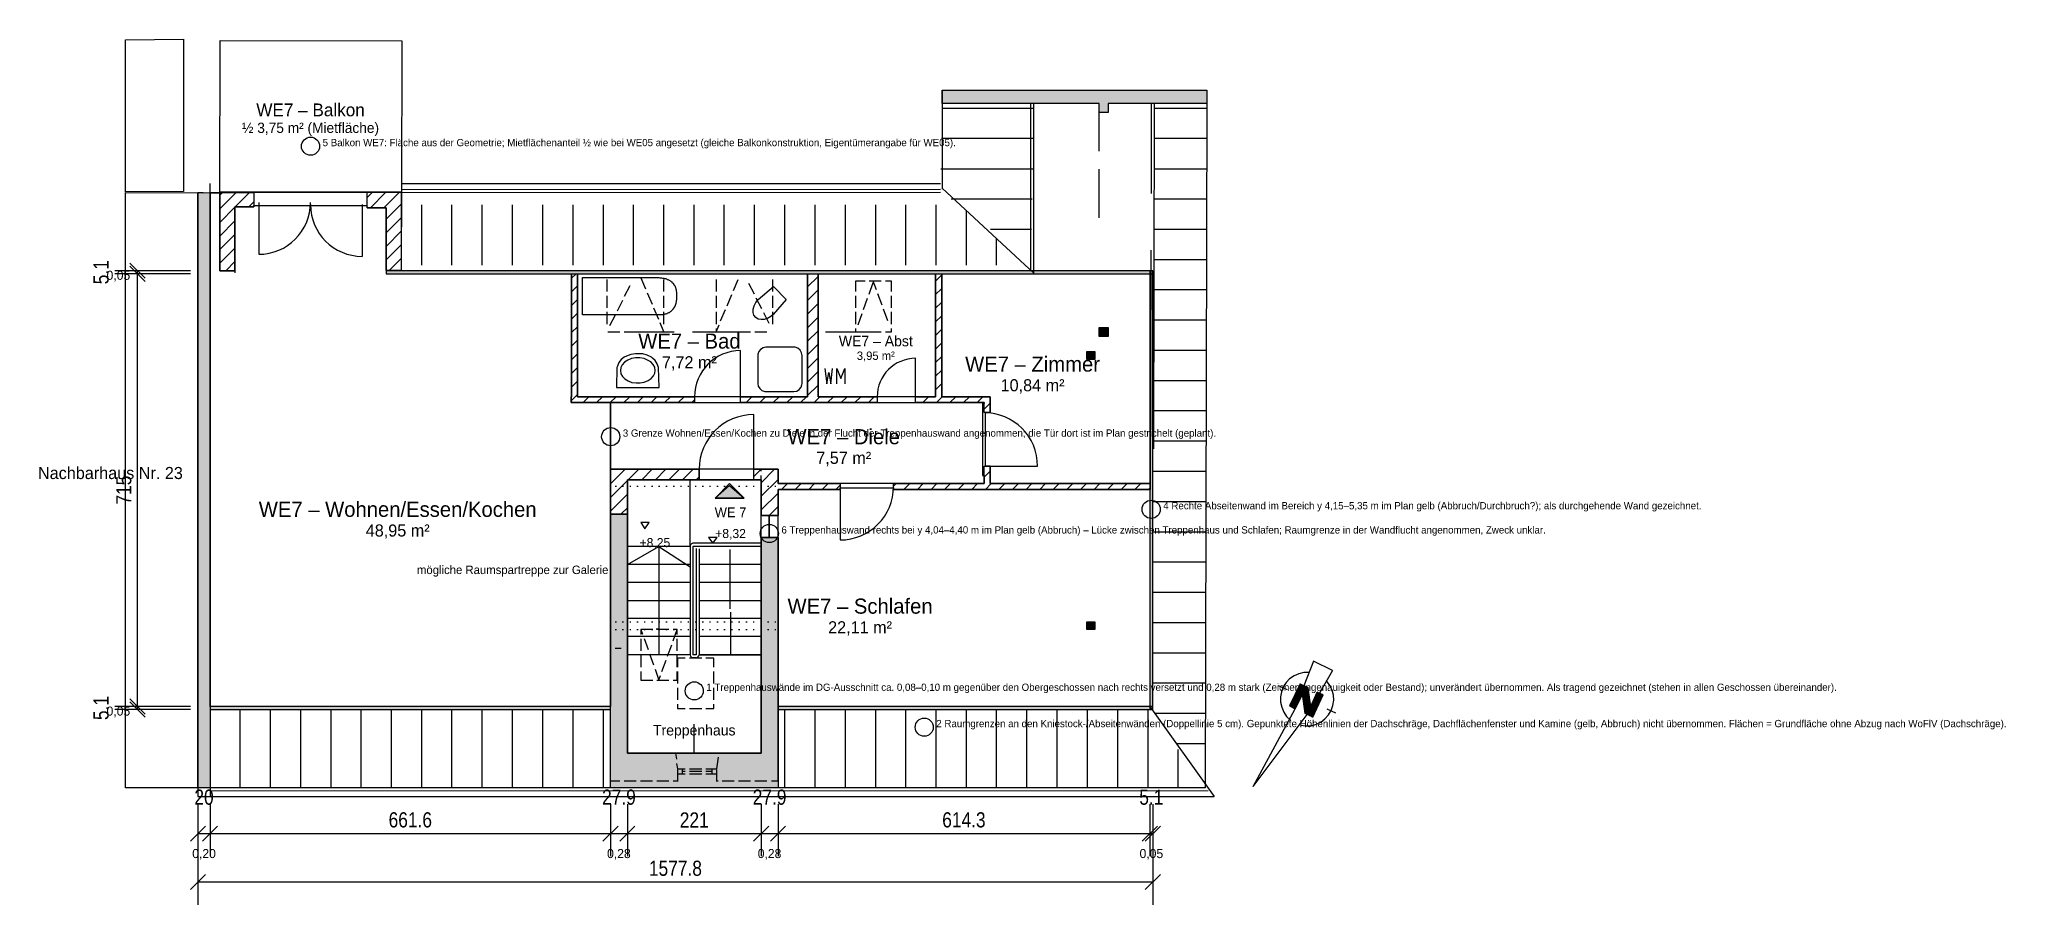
# Model space of a CAD drawing. Header units: metres. Extents: x -2.6 to 29.9, y -1.9 to 12.4.
import ezdxf
from ezdxf.enums import TextEntityAlignment as Align

# ---------------------------------------------------------------- set-up
doc = ezdxf.new("R2010")
doc.units = ezdxf.units.M
for name, color, linetype in [('A_BEMASSUNG', 5, 'Continuous'), ('A_OEFFNUNG', 1, 'Continuous'), ('A_RAUM', 3, 'Continuous'), ('A_SYMBOL', 2, 'Continuous'), ('A_TEXT', 7, 'Continuous'), ('A_TREPPE', 2, 'Continuous'), ('A_UNGEPRUEFT', 6, 'Continuous'), ('A_WAND', 8, 'Continuous'), ('A_WAND_NEU', 4, 'Continuous'), ('A_WAND_TRAGEND', 7, 'Continuous')]:
    doc.layers.add(name, color=color, linetype=linetype)
doc.styles.add('OpenSansCondensed-Light', font='OpenSansCondensed-Light.ttf')
doc.dimstyles.new('EZ_M_100_H25_CM', dxfattribs={"dimtxt": 0.25, "dimasz": 0.25, "dimexe": 0.375, "dimexo": 0.125, "dimgap": 0.1, "dimtad": 1, "dimlfac": 100, "dimzin": 12, "dimdsep": 46, "dimtxsty": 'OpenSansCondensed-Light', "dimtsz": 0.125, "dimcen": 2.5, "dimazin": 3, "dimtfac": 0.5, "dimtmove": 2, "dimatfit": 3})

msp = doc.modelspace()

# ---------------------------------------------------------------- hatches: boundary and pattern name
at = {"layer": 'A_TREPPE'}
for points in [[(9.025, 4.784), (8.543, 4.784), (8.784, 5.025)], [(9.025, 4.784), (8.543, 4.784), (8.784, 4.995)]]:
    msp.add_hatch(color=7, dxfattribs=at).paths.add_polyline_path(points)
at = {"layer": 'A_WAND'}
for points in [[(3.107, 8.492), (15.778, 8.492), (15.778, 8.543), (3.107, 8.543)], [(15.778, 1.291), (15.778, 8.543), (15.727, 8.543), (15.727, 1.291)], [(14.889, 7.603), (15.037, 7.603), (15.037, 7.455), (14.889, 7.455)], [(14.685, 7.209), (14.817, 7.209), (14.817, 7.078), (14.685, 7.078)], [(14.685, 2.616), (14.685, 2.743), (14.817, 2.743), (14.817, 2.616)], [(0.199, 1.291), (6.816, 1.291), (6.816, 1.342), (0.199, 1.342)], [(9.584, 1.291), (15.778, 1.291), (15.778, 1.342), (9.584, 1.342)]]:
    msp.add_hatch(color=8, dxfattribs=at).paths.add_polyline_path(points)
at = {"layer": 'A_WAND_NEU'}
h = msp.add_hatch(dxfattribs=at)
h.set_pattern_fill('ANSI31', scale=0.05)
h.paths.add_polyline_path([(0.61, 9.597), (0.61, 8.543), (0.36, 8.543), (0.36, 9.834), (0.923, 9.834), (0.923, 9.597)])
h = msp.add_hatch(dxfattribs=at)
h.set_pattern_fill('ANSI31', scale=0.05)
h.paths.add_polyline_path([(2.794, 9.838), (3.357, 9.834), (3.357, 8.547), (3.107, 8.547), (3.107, 9.584), (2.794, 9.584)])
h = msp.add_hatch(dxfattribs=at)
h.set_pattern_fill('ANSI31', scale=0.05)
h.paths.add_polyline_path([(6.172, 8.492), (6.27, 8.492), (6.27, 6.46), (8.204, 6.46), (8.204, 6.363), (6.168, 6.363), (6.168, 6.46), (6.172, 6.46)])
h = msp.add_hatch(dxfattribs=at)
h.set_pattern_fill('ANSI31', scale=0.05)
h.paths.add_polyline_path([(10.071, 8.492), (10.245, 8.492), (10.245, 6.46), (11.223, 6.46), (11.223, 6.363), (8.966, 6.363), (8.966, 6.46), (10.071, 6.46)])
h = msp.add_hatch(dxfattribs=at)
h.set_pattern_fill('ANSI31', scale=0.05)
h.paths.add_polyline_path([(11.858, 6.46), (12.188, 6.46), (12.188, 8.492), (12.289, 8.492), (12.289, 6.46), (13.089, 6.46), (13.089, 6.198), (12.988, 6.198), (12.988, 6.363), (11.858, 6.363)])
h = msp.add_hatch(dxfattribs=at)
h.set_pattern_fill('ANSI31', scale=0.05)
h.paths.add_polyline_path([(7.095, 4.517), (6.816, 4.517), (6.816, 5.262), (8.28, 5.262), (8.28, 5.088), (7.095, 5.088)])
h = msp.add_hatch(dxfattribs=at)
h.set_pattern_fill('ANSI31', scale=0.05)
h.paths.add_polyline_path([(10.609, 5.025), (10.609, 4.928), (9.584, 4.928), (9.584, 4.5), (9.305, 4.5), (9.305, 5.088), (9.182, 5.088), (9.182, 5.262), (9.584, 5.262), (9.584, 5.025)])
h = msp.add_hatch(dxfattribs=at)
h.set_pattern_fill('ANSI31', scale=0.05)
h.paths.add_polyline_path([(12.988, 5.313), (13.089, 5.313), (13.089, 5.025), (15.727, 5.025), (15.727, 4.928), (11.493, 4.928), (11.493, 5.025), (12.988, 5.025)])
at = {"layer": 'A_WAND_TRAGEND'}
for points in [[(14.889, 11.303), (12.294, 11.303), (12.294, 11.527), (16.671, 11.527), (16.671, 11.303), (15.037, 11.303), (15.037, 11.155), (14.889, 11.155)], [(0, 0), (0, 9.83), (0.203, 9.834), (0.199, 0)], [(6.816, 0), (6.816, 4.517), (7.095, 4.517), (7.095, 0.572), (9.305, 0.572), (9.305, 4.136), (9.584, 4.136), (9.584, 0)]]:
    msp.add_hatch(color=7, dxfattribs=at).paths.add_polyline_path(points)

# ---------------------------------------------------------------- linework, layer by layer
at = {"layer": 'A_OEFFNUNG'}
for p, q in [((1.003, 9.669), (1.003, 8.814)), ((2.714, 9.635), (2.714, 8.78)), ((8.966, 6.46), (8.966, 7.222)), ((11.858, 6.46), (11.858, 7.095)), ((9.182, 5.262), (9.182, 6.164)), ((12.988, 5.313), (13.873, 5.313)), ((10.609, 4.978), (10.609, 4.093))]:
    msp.add_line(p, q, dxfattribs=at)
for centre, radius, start, end in [((1.003, 9.669), 0.855, -90, 0), ((2.714, 9.635), 0.855, 180, -90), ((8.966, 6.46), 0.762, 90, 180), ((11.858, 6.46), 0.635, 90, 180), ((12.988, 5.313), 0.885, 0, 90), ((9.182, 5.262), 0.902, 90, 180), ((10.609, 4.978), 0.885, -90, 0)]:
    msp.add_arc(centre, radius, start, end, dxfattribs=at)
at = {"layer": 'A_RAUM'}
for points in [[(0.36, 9.847), (0.364, 12.349), (3.366, 12.343), (3.361, 9.842)], [(0.61, 8.543), (0.61, 9.597), (0.923, 9.597), (0.923, 9.62), (2.792, 9.62), (2.794, 9.584), (3.107, 9.584), (3.107, 8.492), (6.172, 8.492), (6.172, 6.46), (6.168, 6.46), (6.168, 6.363), (6.816, 6.363), (6.816, 1.342), (0.2, 1.342), (0.203, 9.83), (0.36, 9.83), (0.36, 8.543)], [(10.071, 6.46), (6.27, 6.46), (6.27, 8.492), (10.071, 8.492)], [(12.188, 6.46), (10.245, 6.46), (10.245, 8.492), (12.188, 8.492)], [(15.727, 8.492), (15.727, 5.025), (13.089, 5.025), (13.089, 5.313), (13.01, 5.313), (13.01, 6.198), (13.089, 6.198), (13.089, 6.46), (12.289, 6.46), (12.289, 8.492)], [(6.816, 6.363), (12.988, 6.363), (12.988, 6.35), (12.961, 6.35), (12.961, 5.161), (12.988, 5.161), (12.988, 5.025), (9.584, 5.025), (9.584, 5.262), (6.816, 5.262)], [(7.095, 5.088), (9.305, 5.088), (9.305, 4.5), (9.44, 4.5), (9.44, 4.136), (9.305, 4.136), (9.305, 0.572), (7.095, 0.572)], [(9.584, 4.136), (9.44, 4.136), (9.44, 4.5), (9.584, 4.5), (9.584, 4.928), (10.609, 4.928), (10.609, 4.956), (11.493, 4.956), (11.493, 4.928), (15.727, 4.928), (15.727, 1.342), (9.584, 1.342)]]:
    msp.add_lwpolyline(points, close=True, dxfattribs=at)
at = {"layer": 'A_SYMBOL'}
for p, q in [((-1.2, 12.358), (-0.237, 12.366)), ((-1.2, 9.846), (-1.2, 12.358)), ((-0.237, 12.366), (-0.241, 9.851)), ((12.294, 11.527), (12.294, 9.889)), ((12.294, 11.231), (13.094, 11.231)), ((13.094, 11.231), (13.813, 11.231)), ((13.763, 8.543), (13.763, 11.303)), ((13.813, 8.501), (13.813, 11.303)), ((14.889, 10.52), (14.889, 11.303)), ((15.752, 11.303), (15.748, 9.821)), ((15.799, 11.303), (15.786, 5.601)), ((15.799, 11.231), (16.091, 11.231)), ((16.091, 11.231), (16.675, 11.231)), ((16.671, 11.303), (16.641, 0)), ((12.285, 10.732), (13.094, 10.732)), ((13.094, 10.732), (13.805, 10.732)), ((15.799, 10.732), (16.091, 10.732)), ((16.091, 10.732), (16.675, 10.732)), ((12.272, 10.228), (13.094, 10.228)), ((13.094, 10.228), (13.796, 10.228)), ((14.889, 9.419), (14.889, 10.219)), ((15.799, 10.228), (16.091, 10.228)), ((16.091, 10.228), (16.675, 10.228)), ((-0.241, 9.851), (-1.2, 9.846)), ((-1.2, 0), (-1.2, 9.834)), ((-1.2, 9.834), (0.085, 9.83)), ((0.085, 9.83), (0, 9.83)), ((0, 9.83), (0, 0)), ((0.203, 9.267), (0.203, 9.982)), ((0.203, 9.834), (12.268, 9.838)), ((3.361, 9.986), (3.357, 8.547)), ((3.361, 9.986), (12.268, 9.986)), ((3.361, 9.885), (12.268, 9.889)), ((12.294, 9.906), (13.813, 8.501)), ((0.61, 9.597), (0.61, 8.509)), ((3.692, 9.631), (3.692, 8.632)), ((4.191, 9.631), (4.191, 8.632)), ((4.691, 9.631), (4.691, 8.632)), ((5.194, 9.631), (5.194, 8.632)), ((5.694, 9.631), (5.694, 8.632)), ((6.193, 9.631), (6.193, 8.632)), ((6.693, 9.631), (6.693, 8.632)), ((7.192, 9.631), (7.192, 8.632)), ((7.692, 9.631), (7.692, 8.632)), ((8.191, 9.631), (8.191, 8.632)), ((8.691, 9.631), (8.691, 8.632)), ((9.191, 9.631), (9.191, 8.632)), ((9.69, 9.631), (9.69, 8.632)), ((10.194, 9.631), (10.194, 8.632)), ((10.693, 9.631), (10.693, 8.632)), ((11.193, 9.631), (11.193, 8.632)), ((11.693, 9.631), (11.693, 8.632)), ((12.192, 9.631), (12.192, 8.632)), ((12.446, 9.728), (13.094, 9.728)), ((12.691, 9.542), (12.691, 8.632)), ((13.094, 9.728), (13.784, 9.728)), ((15.799, 9.728), (16.091, 9.728)), ((16.091, 9.728), (16.671, 9.728)), ((13.094, 9.229), (13.775, 9.229)), ((15.795, 9.229), (16.091, 9.229)), ((16.091, 9.229), (16.671, 9.229)), ((13.191, 9.076), (13.191, 8.632)), ((15.744, 8.882), (15.735, 4.928)), ((15.795, 8.729), (16.091, 8.729)), ((16.091, 8.729), (16.671, 8.729)), ((6.354, 7.811), (6.354, 8.429)), ((6.354, 8.429), (7.603, 8.429)), ((6.756, 8.399), (6.756, 8.2)), ((6.756, 8.128), (6.756, 7.929)), ((7.048, 8.12), (7.142, 8.297)), ((7.315, 8.424), (7.396, 8.242)), ((7.421, 8.175), (7.502, 7.992)), ((7.603, 8.429), (7.616, 8.429)), ((7.616, 8.429), (7.633, 8.424)), ((7.633, 8.424), (7.645, 8.424)), ((7.645, 8.424), (7.658, 8.424)), ((7.658, 8.424), (7.675, 8.42)), ((7.675, 8.42), (7.688, 8.42)), ((7.688, 8.42), (7.696, 8.42)), ((7.696, 8.42), (7.705, 8.416)), ((7.696, 8.2), (7.696, 8.399)), ((7.696, 7.929), (7.696, 8.128)), ((7.705, 8.416), (7.713, 8.416)), ((7.713, 8.416), (7.722, 8.412)), ((7.722, 8.412), (7.73, 8.412)), ((7.73, 8.412), (7.739, 8.407)), ((7.739, 8.407), (7.747, 8.403)), ((7.747, 8.403), (7.755, 8.399)), ((7.755, 8.399), (7.764, 8.395)), ((7.764, 8.395), (7.777, 8.39)), ((7.777, 8.39), (7.785, 8.386)), ((7.785, 8.386), (7.794, 8.382)), ((7.794, 8.382), (7.802, 8.378)), ((7.802, 8.378), (7.811, 8.369)), ((7.811, 8.369), (7.819, 8.365)), ((7.819, 8.365), (7.827, 8.357)), ((7.827, 8.357), (7.832, 8.348)), ((7.832, 8.348), (7.84, 8.344)), ((7.84, 8.344), (7.849, 8.335)), ((7.849, 8.335), (7.853, 8.327)), ((7.853, 8.327), (7.861, 8.319)), ((7.861, 8.319), (7.865, 8.31)), ((7.865, 8.31), (7.87, 8.302)), ((7.87, 8.302), (7.878, 8.293)), ((7.878, 8.293), (7.883, 8.285)), ((7.883, 8.285), (7.887, 8.276)), ((7.887, 8.276), (7.891, 8.264)), ((7.891, 8.264), (7.891, 8.259)), ((7.891, 8.259), (7.895, 8.251)), ((7.895, 8.251), (7.895, 8.242)), ((7.895, 8.242), (7.895, 8.234)), ((7.895, 8.234), (7.899, 8.23)), ((7.899, 8.23), (7.899, 8.221)), ((7.899, 8.221), (7.899, 8.213)), ((7.899, 8.213), (7.899, 8.204)), ((7.899, 8.204), (7.904, 8.196)), ((7.904, 8.196), (7.904, 8.183)), ((7.904, 8.183), (7.904, 8.175)), ((7.904, 8.175), (7.904, 8.166)), ((7.904, 8.166), (7.904, 8.153)), ((7.904, 8.153), (7.904, 8.145)), ((7.904, 8.145), (7.904, 8.094)), ((8.56, 8.399), (8.56, 8.2)), ((8.56, 8.128), (8.56, 7.929)), ((8.742, 7.963), (8.822, 8.149)), ((8.848, 8.213), (8.928, 8.395)), ((9.097, 8.335), (9.191, 8.158)), ((9.258, 8.065), (9.508, 8.28)), ((9.5, 8.2), (9.5, 8.399)), ((9.5, 7.929), (9.5, 8.128)), ((9.508, 8.28), (9.72, 8.065)), ((11.024, 8.369), (10.863, 8.369)), ((10.863, 8.369), (10.863, 8.2)), ((10.863, 8.128), (10.863, 7.929)), ((11.151, 8.34), (11.083, 8.149)), ((11.29, 8.369), (11.091, 8.369)), ((11.214, 8.225), (11.159, 8.369)), ((11.303, 7.971), (11.235, 8.162)), ((11.46, 8.369), (11.362, 8.369)), ((11.46, 8.2), (11.46, 8.369)), ((11.46, 7.929), (11.46, 8.128)), ((15.795, 8.23), (16.091, 8.23)), ((16.091, 8.23), (16.667, 8.23)), ((7.603, 7.811), (6.354, 7.811)), ((6.756, 7.861), (6.756, 7.658)), ((6.807, 7.637), (6.9, 7.815)), ((6.93, 7.878), (7.019, 8.056)), ((7.527, 7.929), (7.607, 7.743)), ((7.616, 7.811), (7.603, 7.811)), ((7.633, 7.811), (7.616, 7.811)), ((7.645, 7.811), (7.633, 7.811)), ((7.658, 7.815), (7.645, 7.811)), ((7.675, 7.815), (7.658, 7.815)), ((7.688, 7.815), (7.675, 7.815)), ((7.696, 7.819), (7.688, 7.815)), ((7.696, 7.658), (7.696, 7.861)), ((7.705, 7.819), (7.696, 7.819)), ((7.713, 7.823), (7.705, 7.819)), ((7.722, 7.823), (7.713, 7.823)), ((7.73, 7.827), (7.722, 7.823)), ((7.739, 7.832), (7.73, 7.827)), ((7.747, 7.832), (7.739, 7.832)), ((7.755, 7.836), (7.747, 7.832)), ((7.764, 7.84), (7.755, 7.836)), ((7.777, 7.844), (7.764, 7.84)), ((7.785, 7.849), (7.777, 7.844)), ((7.794, 7.857), (7.785, 7.849)), ((7.802, 7.861), (7.794, 7.857)), ((7.811, 7.87), (7.802, 7.861)), ((7.819, 7.874), (7.811, 7.87)), ((7.827, 7.883), (7.819, 7.874)), ((7.836, 7.891), (7.827, 7.883)), ((7.84, 7.899), (7.836, 7.891)), ((7.849, 7.908), (7.84, 7.899)), ((7.853, 7.916), (7.849, 7.908)), ((7.861, 7.925), (7.853, 7.916)), ((7.865, 7.933), (7.861, 7.925)), ((7.874, 7.942), (7.865, 7.933)), ((7.878, 7.954), (7.874, 7.942)), ((7.883, 7.963), (7.878, 7.954)), ((7.887, 7.971), (7.883, 7.963)), ((7.891, 7.98), (7.887, 7.971)), ((7.895, 7.997), (7.891, 7.988)), ((7.891, 7.988), (7.891, 7.98)), ((7.899, 8.022), (7.895, 8.014)), ((7.895, 8.014), (7.895, 8.005)), ((7.895, 8.005), (7.895, 7.997)), ((7.904, 8.056), (7.899, 8.048)), ((7.899, 8.048), (7.899, 8.035)), ((7.899, 8.035), (7.899, 8.031)), ((7.899, 8.031), (7.899, 8.022)), ((7.904, 8.094), (7.904, 8.086)), ((7.904, 8.086), (7.904, 8.073)), ((7.904, 8.073), (7.904, 8.065)), ((7.904, 8.065), (7.904, 8.056)), ((8.56, 7.861), (8.56, 7.658)), ((8.636, 7.717), (8.716, 7.899)), ((9.174, 7.908), (9.191, 7.963)), ((9.174, 7.853), (9.174, 7.908)), ((9.186, 7.806), (9.174, 7.853)), ((9.216, 7.768), (9.186, 7.806)), ((9.191, 7.963), (9.216, 8.018)), ((9.216, 8.018), (9.258, 8.065)), ((9.22, 8.094), (9.309, 7.916)), ((9.343, 7.853), (9.432, 7.675)), ((9.504, 7.819), (9.466, 7.785)), ((9.5, 7.658), (9.5, 7.861)), ((9.72, 8.065), (9.504, 7.819)), ((10.863, 7.861), (10.863, 7.658)), ((10.969, 7.832), (10.901, 7.641)), ((11.057, 8.086), (10.99, 7.895)), ((11.396, 7.717), (11.328, 7.908)), ((11.46, 7.658), (11.46, 7.861)), ((6.773, 7.535), (6.972, 7.535)), ((7.044, 7.535), (7.243, 7.535)), ((7.07, 7.535), (7.87, 7.535)), ((7.311, 7.535), (7.514, 7.535)), ((7.582, 7.535), (7.696, 7.535)), ((7.696, 7.535), (7.637, 7.679)), ((8.17, 7.535), (8.97, 7.535)), ((8.56, 7.535), (8.611, 7.65)), ((8.56, 7.59), (8.56, 7.535)), ((8.661, 7.535), (8.86, 7.535)), ((8.932, 7.535), (9.131, 7.535)), ((9.203, 7.535), (9.402, 7.535)), ((9.254, 7.743), (9.216, 7.768)), ((9.305, 7.734), (9.254, 7.743)), ((9.356, 7.734), (9.305, 7.734)), ((9.411, 7.755), (9.356, 7.734)), ((9.466, 7.785), (9.411, 7.755)), ((10.367, 7.535), (11.168, 7.535)), ((10.863, 7.59), (10.863, 7.535)), ((10.863, 7.535), (11.024, 7.535)), ((11.091, 7.535), (11.29, 7.535)), ((11.362, 7.535), (11.46, 7.535)), ((11.46, 7.535), (11.46, 7.59)), ((15.79, 7.73), (16.091, 7.73)), ((16.091, 7.73), (16.667, 7.73)), ((7.154, 7.159), (7.082, 7.133)), ((7.231, 7.171), (7.154, 7.159)), ((7.307, 7.171), (7.231, 7.171)), ((7.349, 7.167), (7.307, 7.171)), ((7.421, 7.146), (7.349, 7.167)), ((9.267, 7.209), (9.25, 7.163)), ((9.25, 7.163), (9.25, 7.142)), ((9.296, 7.243), (9.267, 7.209)), ((9.339, 7.269), (9.296, 7.243)), ((9.385, 7.277), (9.339, 7.269)), ((9.847, 7.277), (9.385, 7.277)), ((9.868, 7.277), (9.847, 7.277)), ((9.91, 7.26), (9.868, 7.277)), ((9.948, 7.231), (9.91, 7.26)), ((9.974, 7.188), (9.948, 7.231)), ((9.982, 7.142), (9.974, 7.188)), ((15.79, 7.231), (16.091, 7.231)), ((16.091, 7.231), (16.667, 7.231)), ((6.921, 6.943), (6.917, 6.612)), ((6.93, 6.968), (6.921, 6.943)), ((6.955, 7.027), (6.93, 6.968)), ((6.994, 7.074), (6.955, 7.027)), ((6.989, 6.943), (6.981, 6.892)), ((6.981, 6.892), (6.989, 6.841)), ((7.01, 6.989), (6.989, 6.943)), ((6.989, 6.841), (7.015, 6.795)), ((7.044, 7.112), (6.994, 7.074)), ((7.048, 7.032), (7.01, 6.989)), ((7.082, 7.133), (7.044, 7.112)), ((7.104, 7.065), (7.048, 7.032)), ((7.163, 7.091), (7.104, 7.065)), ((7.231, 7.104), (7.163, 7.091)), ((7.303, 7.104), (7.231, 7.104)), ((7.37, 7.091), (7.303, 7.104)), ((7.429, 7.065), (7.37, 7.091)), ((7.493, 7.112), (7.421, 7.146)), ((7.484, 7.036), (7.429, 7.065)), ((7.523, 6.994), (7.484, 7.036)), ((7.51, 7.099), (7.493, 7.112)), ((7.556, 7.057), (7.51, 7.099)), ((7.548, 6.947), (7.523, 6.994)), ((7.527, 6.803), (7.548, 6.849)), ((7.556, 6.896), (7.548, 6.947)), ((7.548, 6.849), (7.556, 6.896)), ((7.59, 7.006), (7.556, 7.057)), ((7.612, 6.943), (7.59, 7.006)), ((7.62, 6.612), (7.612, 6.943)), ((9.25, 7.142), (9.25, 6.68)), ((9.982, 6.68), (9.982, 7.142)), ((10.355, 6.926), (10.389, 6.676)), ((10.389, 6.676), (10.422, 6.862)), ((10.422, 6.862), (10.456, 6.676)), ((10.456, 6.676), (10.486, 6.926)), ((10.554, 6.676), (10.554, 6.926)), ((10.554, 6.926), (10.621, 6.761)), ((10.621, 6.761), (10.689, 6.926)), ((10.689, 6.926), (10.689, 6.676)), ((6.917, 6.612), (7.62, 6.612)), ((7.015, 6.795), (7.053, 6.756)), ((7.053, 6.756), (7.108, 6.723)), ((7.108, 6.723), (7.171, 6.697)), ((7.171, 6.697), (7.239, 6.689)), ((7.239, 6.689), (7.307, 6.689)), ((7.307, 6.689), (7.375, 6.701)), ((7.375, 6.701), (7.438, 6.727)), ((7.438, 6.727), (7.489, 6.761)), ((7.489, 6.761), (7.527, 6.803)), ((9.25, 6.68), (9.258, 6.634)), ((9.258, 6.634), (9.284, 6.596)), ((9.284, 6.596), (9.318, 6.562)), ((9.318, 6.562), (9.364, 6.549)), ((9.364, 6.549), (9.385, 6.545)), ((9.385, 6.545), (9.847, 6.545)), ((9.847, 6.545), (9.893, 6.553)), ((9.893, 6.553), (9.936, 6.579)), ((9.936, 6.579), (9.965, 6.617)), ((9.965, 6.617), (9.978, 6.659)), ((9.978, 6.659), (9.982, 6.68)), ((15.79, 6.731), (16.091, 6.731)), ((16.091, 6.731), (16.662, 6.731)), ((15.786, 6.231), (16.091, 6.231)), ((16.091, 6.231), (16.662, 6.231)), ((6.816, 5.414), (6.816, 5.715)), ((6.816, 4.381), (6.816, 5.533)), ((15.786, 5.732), (16.091, 5.732)), ((16.091, 5.732), (16.658, 5.732)), ((9.584, 5.262), (6.816, 5.262)), ((15.786, 5.228), (16.091, 5.228)), ((16.091, 5.228), (16.658, 5.228)), ((9.305, 5.088), (7.095, 5.088)), ((15.786, 4.729), (16.091, 4.729)), ((16.091, 4.729), (16.658, 4.729)), ((15.782, 4.229), (16.091, 4.229)), ((16.091, 4.229), (16.654, 4.229)), ((15.782, 3.73), (16.091, 3.73)), ((16.091, 3.73), (16.654, 3.73)), ((15.782, 3.23), (16.091, 3.23)), ((16.091, 3.23), (16.654, 3.23)), ((15.778, 2.731), (16.091, 2.731)), ((16.091, 2.731), (16.65, 2.731)), ((15.778, 2.231), (16.091, 2.231)), ((16.091, 2.231), (16.65, 2.231)), ((18.432, 2.091), (18.275, 1.685)), ((18.745, 1.939), (18.432, 2.091)), ((15.778, 1.731), (16.091, 1.731)), ((16.091, 1.731), (16.65, 1.731)), ((18, 1.617), (17.856, 1.685)), ((17.932, 1.664), (17.903, 1.583)), ((17.979, 1.736), (17.932, 1.664)), ((18.038, 1.799), (17.979, 1.736)), ((18.11, 1.846), (18.038, 1.799)), ((18.212, 1.714), (18.038, 1.35)), ((18.191, 1.88), (18.11, 1.846)), ((18.174, 1.634), (18.343, 1.634)), ((18.174, 1.389), (18.174, 1.63)), ((18.182, 1.651), (18.339, 1.651)), ((18.275, 1.901), (18.191, 1.88)), ((18.191, 1.672), (18.301, 1.672)), ((18.191, 1.427), (18.191, 1.672)), ((18.203, 1.693), (18.258, 1.693)), ((18.212, 1.714), (18.216, 1.714)), ((18.212, 1.469), (18.212, 1.714)), ((18.212, 1.714), (18.339, 1.655)), ((18.233, 1.511), (18.233, 1.706)), ((18.254, 1.541), (18.254, 1.693)), ((18.271, 1.384), (18.271, 1.685)), ((18.36, 1.901), (18.275, 1.901)), ((18.292, 1.228), (18.292, 1.676)), ((18.313, 1.219), (18.313, 1.668)), ((18.33, 1.211), (18.33, 1.655)), ((18.339, 1.655), (18.381, 1.333)), ((18.745, 1.939), (18.529, 1.562)), ((18.652, 1.761), (18.644, 1.765)), ((18.703, 1.689), (18.652, 1.761)), ((18.741, 1.613), (18.703, 1.689)), ((15.727, 1.342), (16.789, -0.148)), ((17.433, 0.017), (18.131, 1.304)), ((17.903, 1.583), (17.886, 1.499)), ((17.886, 1.499), (17.886, 1.414)), ((17.886, 1.414), (17.907, 1.329)), ((17.907, 1.329), (17.941, 1.249)), ((18.038, 1.35), (18.157, 1.35)), ((18.038, 1.35), (18.131, 1.304)), ((18.051, 1.342), (18.051, 1.38)), ((18.051, 1.372), (18.165, 1.372)), ((18.059, 1.393), (18.174, 1.393)), ((18.068, 1.414), (18.186, 1.414)), ((18.072, 1.333), (18.072, 1.422)), ((18.076, 1.431), (18.195, 1.431)), ((18.076, 1.333), (18.144, 1.333)), ((18.089, 1.452), (18.203, 1.452)), ((18.093, 1.325), (18.093, 1.465)), ((18.098, 1.473), (18.212, 1.473)), ((18.106, 1.494), (18.224, 1.494)), ((18.11, 1.317), (18.11, 1.503)), ((18.114, 1.511), (18.233, 1.511)), ((18.114, 1.312), (18.136, 1.312)), ((18.127, 1.532), (18.241, 1.532)), ((18.25, 1.549), (18.131, 1.304)), ((18.131, 1.304), (18.131, 1.545)), ((18.136, 1.554), (18.352, 1.554)), ((18.144, 1.571), (18.352, 1.571)), ((18.152, 1.592), (18.347, 1.592)), ((18.152, 1.346), (18.152, 1.587)), ((18.165, 1.613), (18.343, 1.613)), ((18.292, 1.228), (18.25, 1.549)), ((18.254, 1.532), (18.356, 1.532)), ((18.254, 1.511), (18.356, 1.511)), ((18.258, 1.494), (18.36, 1.494)), ((18.263, 1.473), (18.364, 1.473)), ((18.263, 1.452), (18.364, 1.452)), ((18.267, 1.431), (18.368, 1.431)), ((18.267, 1.414), (18.368, 1.414)), ((18.271, 1.393), (18.373, 1.393)), ((18.275, 1.372), (18.377, 1.372)), ((18.275, 1.35), (18.377, 1.35)), ((18.279, 1.333), (18.495, 1.333)), ((18.279, 1.312), (18.487, 1.312)), ((18.352, 1.198), (18.352, 1.558)), ((18.373, 1.19), (18.373, 1.397)), ((18.381, 1.333), (18.495, 1.579)), ((18.39, 1.35), (18.504, 1.35)), ((18.394, 1.181), (18.394, 1.359)), ((18.398, 1.372), (18.517, 1.372)), ((18.407, 1.393), (18.525, 1.393)), ((18.411, 1.173), (18.411, 1.401)), ((18.419, 1.168), (18.593, 1.532)), ((18.419, 1.414), (18.534, 1.414)), ((18.428, 1.431), (18.542, 1.431)), ((18.432, 1.198), (18.432, 1.444)), ((18.436, 1.452), (18.555, 1.452)), ((18.449, 1.473), (18.563, 1.473)), ((18.453, 1.24), (18.453, 1.482)), ((18.457, 1.494), (18.572, 1.494)), ((18.466, 1.511), (18.584, 1.511)), ((18.47, 1.283), (18.47, 1.524)), ((18.474, 1.532), (18.593, 1.532)), ((18.487, 1.554), (18.55, 1.554)), ((18.491, 1.325), (18.491, 1.566)), ((18.593, 1.532), (18.495, 1.579)), ((18.495, 1.571), (18.508, 1.571)), ((18.512, 1.367), (18.512, 1.571)), ((18.534, 1.405), (18.534, 1.562)), ((18.55, 1.448), (18.55, 1.554)), ((18.572, 1.49), (18.572, 1.541)), ((18.652, 1.304), (18.796, 1.236)), ((18.724, 1.274), (18.754, 1.359)), ((18.762, 1.528), (18.741, 1.613)), ((18.754, 1.359), (18.766, 1.444)), ((18.766, 1.444), (18.762, 1.528)), ((0.694, 1.291), (0.694, 0.631)), ((1.194, 1.291), (1.194, 0.631)), ((1.693, 1.291), (1.693, 0.631)), ((2.193, 1.291), (2.193, 0.631)), ((2.692, 1.291), (2.692, 0.631)), ((3.192, 1.291), (3.192, 0.631)), ((3.692, 1.291), (3.692, 0.631)), ((4.191, 1.291), (4.191, 0.631)), ((4.691, 1.291), (4.691, 0.631)), ((5.194, 1.291), (5.194, 0.631)), ((5.694, 1.291), (5.694, 0.631)), ((6.193, 1.291), (6.193, 0.631)), ((6.693, 1.291), (6.693, 0.631)), ((9.69, 1.291), (9.69, 0.631)), ((10.194, 1.291), (10.194, 0.631)), ((10.693, 1.291), (10.693, 0.631)), ((11.193, 1.291), (11.193, 0.631)), ((11.693, 1.291), (11.693, 0.631)), ((12.192, 1.291), (12.192, 0.631)), ((12.691, 1.291), (12.691, 0.631)), ((13.191, 1.291), (13.191, 0.631)), ((13.691, 1.291), (13.691, 0.631)), ((14.19, 1.291), (14.19, 0.631)), ((14.69, 1.291), (14.69, 0.631)), ((15.193, 1.291), (15.193, 0.631)), ((15.693, 1.291), (15.693, 0.631)), ((15.816, 1.232), (16.091, 1.232)), ((16.091, 1.232), (16.645, 1.232)), ((17.433, 0.017), (18.326, 1.211)), ((17.941, 1.249), (17.987, 1.177)), ((17.987, 1.177), (18.051, 1.118)), ((18.051, 1.118), (18.055, 1.113)), ((18.22, 1.033), (18.305, 1.02)), ((18.284, 1.291), (18.479, 1.291)), ((18.284, 1.274), (18.466, 1.274)), ((18.288, 1.253), (18.457, 1.253)), ((18.292, 1.232), (18.449, 1.232)), ((18.419, 1.168), (18.292, 1.228)), ((18.305, 1.02), (18.394, 1.024)), ((18.326, 1.211), (18.44, 1.211)), ((18.368, 1.194), (18.428, 1.194)), ((18.394, 1.024), (18.479, 1.05)), ((18.407, 1.173), (18.419, 1.173)), ((18.479, 1.05), (18.555, 1.084)), ((18.555, 1.084), (18.622, 1.139)), ((18.622, 1.139), (18.682, 1.202)), ((18.682, 1.202), (18.724, 1.274)), ((16.171, 0.732), (16.645, 0.732)), ((0, 0.572), (0, -0.148)), ((0.199, 0.555), (0.199, -0.148)), ((0.694, 0.631), (0.694, 0)), ((1.194, 0.631), (1.194, 0)), ((1.693, 0.631), (1.693, 0)), ((2.193, 0.631), (2.193, 0)), ((2.692, 0.631), (2.692, 0)), ((3.192, 0.631), (3.192, 0)), ((3.692, 0.631), (3.692, 0)), ((4.191, 0.631), (4.191, 0)), ((4.691, 0.631), (4.691, 0)), ((5.194, 0.631), (5.194, 0)), ((5.694, 0.631), (5.694, 0)), ((6.193, 0.631), (6.193, 0)), ((6.693, 0.631), (6.693, 0)), ((9.69, 0.631), (9.69, 0)), ((10.194, 0.631), (10.194, 0)), ((10.693, 0.631), (10.693, 0)), ((11.193, 0.631), (11.193, 0)), ((11.693, 0.631), (11.693, 0)), ((12.192, 0.631), (12.192, 0)), ((12.691, 0.631), (12.691, 0)), ((13.191, 0.631), (13.191, 0)), ((13.691, 0.631), (13.691, 0)), ((14.19, 0.631), (14.19, 0)), ((14.69, 0.631), (14.69, 0)), ((15.193, 0.631), (15.193, 0)), ((15.693, 0.631), (15.693, 0)), ((16.192, 0.631), (16.192, 0)), ((0, 0), (-1.2, 0)), ((8.568, 0), (0.199, 0)), ((16.641, 0), (8.568, 0)), ((0, -0.148), (1.287, -0.148)), ((0.199, -0.051), (16.692, -0.047)), ((0.199, -0.148), (16.789, -0.148))]:
    msp.add_line(p, q, dxfattribs=at)
at = {"layer": 'A_TREPPE'}
for p, q in [((9.584, 5.262), (6.816, 5.262)), ((8.28, 5.088), (8.28, 5.262)), ((9.182, 5.088), (9.182, 5.262)), ((9.305, 5.228), (9.305, 5.262)), ((6.913, 4.978), (6.892, 4.978)), ((7.032, 4.978), (7.01, 4.978)), ((7.095, 0.572), (7.095, 5.088)), ((9.305, 5.088), (7.095, 5.088)), ((7.15, 4.978), (7.133, 4.978)), ((7.273, 4.978), (7.252, 4.978)), ((7.391, 4.978), (7.37, 4.978)), ((7.514, 4.978), (7.493, 4.978)), ((7.633, 4.978), (7.612, 4.978)), ((7.751, 4.978), (7.73, 4.978)), ((7.874, 4.978), (7.853, 4.978)), ((7.992, 4.978), (7.971, 4.978)), ((8.111, 4.978), (8.094, 4.978)), ((8.132, 3.988), (8.132, 5.088)), ((8.234, 4.978), (8.213, 4.978)), ((8.352, 4.978), (8.331, 4.978)), ((8.471, 4.978), (8.454, 4.978)), ((8.784, 5.025), (8.543, 4.784)), ((8.784, 4.995), (8.543, 4.784)), ((8.594, 4.978), (8.572, 4.978)), ((8.712, 4.978), (8.691, 4.978)), ((9.025, 4.784), (8.784, 5.025)), ((8.831, 4.978), (8.814, 4.978)), ((8.954, 4.978), (8.932, 4.978)), ((9.072, 4.978), (9.051, 4.978)), ((9.191, 4.978), (9.174, 4.978)), ((9.313, 4.978), (9.292, 4.978)), ((9.305, 4.962), (9.305, 5.16)), ((9.305, 0.572), (9.305, 5.088)), ((9.305, 4.691), (9.305, 4.889)), ((9.432, 4.978), (9.411, 4.978)), ((9.55, 4.978), (9.534, 4.978)), ((9.584, 4.377), (9.584, 4.928)), ((9.584, 0.11), (9.584, 4.928)), ((8.543, 4.784), (9.025, 4.784)), ((8.543, 4.784), (9.025, 4.784)), ((9.305, 4.42), (9.305, 4.619)), ((7.095, 4.517), (7.044, 4.517)), ((7.455, 4.381), (7.315, 4.381)), ((7.315, 4.381), (7.383, 4.28)), ((7.383, 4.28), (7.455, 4.381)), ((9.305, 4.5), (9.305, 4.525)), ((9.305, 4.5), (9.584, 4.5)), ((9.305, 4.5), (9.584, 4.5)), ((9.584, 4.5), (9.305, 4.5)), ((9.305, 4.149), (9.305, 4.352)), ((8.132, 3.988), (7.095, 3.988)), ((7.095, 3.687), (7.616, 3.988)), ((7.616, 3.988), (8.132, 3.649)), ((7.616, 3.988), (7.616, 2.197)), ((8.153, 4.03), (8.132, 4.005)), ((8.132, 4.005), (8.132, 3.988)), ((8.132, 3.988), (8.132, 2.477)), ((8.179, 4.039), (8.153, 4.03)), ((9.305, 4.039), (8.179, 4.039)), ((8.179, 3.988), (8.179, 2.502)), ((8.28, 3.988), (8.179, 3.988)), ((8.23, 3.954), (8.23, 2.587)), ((9.301, 3.988), (8.28, 3.988)), ((9.301, 3.988), (8.28, 3.988)), ((8.28, 3.946), (8.28, 2.616)), ((8.577, 4.136), (8.437, 4.136)), ((8.437, 4.136), (8.509, 4.039)), ((8.509, 4.039), (8.577, 4.136)), ((8.793, 2.955), (8.793, 3.937)), ((9.584, 4.136), (9.305, 4.136)), ((8.132, 3.687), (7.095, 3.687)), ((9.305, 3.687), (8.28, 3.687)), ((8.132, 3.391), (7.095, 3.391)), ((9.305, 3.391), (8.28, 3.391)), ((8.132, 3.09), (7.095, 3.09)), ((9.131, 3.09), (8.28, 3.09)), ((9.305, 3.09), (9.131, 3.09)), ((6.892, 2.743), (6.913, 2.743)), ((6.892, 2.616), (6.913, 2.616)), ((7.01, 2.743), (7.032, 2.743)), ((7.01, 2.616), (7.032, 2.616)), ((8.132, 2.794), (7.095, 2.794)), ((7.133, 2.743), (7.15, 2.743)), ((7.133, 2.616), (7.15, 2.616)), ((7.252, 2.743), (7.273, 2.743)), ((7.252, 2.616), (7.273, 2.616)), ((7.514, 2.616), (7.319, 2.616)), ((7.319, 2.616), (7.319, 2.531)), ((7.319, 2.616), (7.345, 2.536)), ((7.37, 2.743), (7.391, 2.743)), ((7.37, 2.616), (7.391, 2.616)), ((7.493, 2.743), (7.514, 2.743)), ((7.493, 2.616), (7.514, 2.616)), ((7.624, 2.62), (7.573, 2.62)), ((7.781, 2.616), (7.582, 2.616)), ((7.612, 2.743), (7.633, 2.743)), ((7.612, 2.616), (7.633, 2.616)), ((7.73, 2.743), (7.751, 2.743)), ((7.73, 2.616), (7.751, 2.616)), ((7.849, 2.426), (7.916, 2.616)), ((7.853, 2.743), (7.874, 2.743)), ((7.853, 2.616), (7.874, 2.616)), ((7.916, 2.616), (7.853, 2.616)), ((7.916, 2.531), (7.916, 2.616)), ((7.971, 2.743), (7.992, 2.743)), ((7.971, 2.616), (7.992, 2.616)), ((8.094, 2.743), (8.111, 2.743)), ((8.094, 2.616), (8.111, 2.616)), ((8.213, 2.743), (8.234, 2.743)), ((8.213, 2.616), (8.234, 2.616)), ((8.602, 2.794), (8.28, 2.794)), ((8.28, 2.616), (8.28, 2.197)), ((8.331, 2.743), (8.352, 2.743)), ((8.331, 2.616), (8.352, 2.616)), ((8.454, 2.743), (8.471, 2.743)), ((8.454, 2.616), (8.471, 2.616)), ((8.572, 2.743), (8.594, 2.743)), ((8.572, 2.616), (8.594, 2.616)), ((9.305, 2.794), (8.602, 2.794)), ((8.691, 2.743), (8.712, 2.743)), ((8.691, 2.616), (8.712, 2.616)), ((8.797, 2.9), (8.797, 2.197)), ((8.814, 2.743), (8.831, 2.743)), ((8.814, 2.616), (8.831, 2.616)), ((8.932, 2.743), (8.954, 2.743)), ((8.932, 2.616), (8.954, 2.616)), ((9.051, 2.743), (9.072, 2.743)), ((9.051, 2.616), (9.072, 2.616)), ((9.174, 2.743), (9.191, 2.743)), ((9.174, 2.616), (9.191, 2.616)), ((9.292, 2.743), (9.313, 2.743)), ((9.292, 2.616), (9.313, 2.616)), ((9.411, 2.743), (9.432, 2.743)), ((9.411, 2.616), (9.432, 2.616)), ((9.534, 2.743), (9.55, 2.743)), ((9.534, 2.616), (9.55, 2.616)), ((6.994, 2.299), (6.892, 2.299)), ((7.095, 2.299), (7.091, 2.299)), ((8.065, 2.498), (7.095, 2.498)), ((7.319, 2.46), (7.319, 2.261)), ((7.37, 2.468), (7.438, 2.282)), ((7.76, 2.172), (7.827, 2.362)), ((7.916, 2.261), (7.916, 2.46)), ((8.132, 2.498), (8.065, 2.498)), ((8.132, 2.477), (8.132, 2.197)), ((8.179, 2.502), (8.179, 2.197)), ((8.23, 2.587), (8.23, 2.197)), ((9.305, 2.498), (8.28, 2.498)), ((8.132, 2.197), (7.095, 2.197)), ((7.319, 2.189), (7.319, 1.99)), ((7.463, 2.214), (7.527, 2.028)), ((7.552, 1.96), (7.616, 1.778)), ((7.667, 1.918), (7.734, 2.108)), ((7.916, 1.99), (7.916, 2.189)), ((8.052, 2.142), (7.925, 2.142)), ((7.925, 2.142), (7.925, 1.99)), ((8.323, 2.142), (8.124, 2.142)), ((8.132, 2.197), (8.136, 2.172)), ((8.136, 2.172), (8.162, 2.151)), ((8.162, 2.151), (8.179, 2.146)), ((8.23, 2.197), (8.179, 2.197)), ((8.23, 2.146), (8.179, 2.146)), ((8.23, 2.146), (8.259, 2.155)), ((8.259, 2.155), (8.276, 2.18)), ((8.276, 2.18), (8.28, 2.197)), ((8.28, 2.197), (8.797, 2.197)), ((9.305, 2.197), (8.28, 2.197)), ((9.305, 2.197), (8.28, 2.197)), ((8.526, 2.142), (8.39, 2.142)), ((8.526, 1.99), (8.526, 2.142)), ((8.797, 2.197), (9.305, 2.197)), ((7.319, 1.922), (7.319, 1.778)), ((7.319, 1.778), (7.514, 1.778)), ((7.582, 1.778), (7.781, 1.778)), ((7.616, 1.778), (7.645, 1.854)), ((7.853, 1.778), (7.916, 1.778)), ((7.916, 1.778), (7.916, 1.922)), ((7.925, 1.922), (7.925, 1.719)), ((7.925, 1.651), (7.925, 1.452)), ((8.526, 1.719), (8.526, 1.922)), ((8.526, 1.452), (8.526, 1.651)), ((7.925, 1.38), (7.925, 1.308)), ((7.925, 1.308), (8.052, 1.308)), ((8.124, 1.308), (8.323, 1.308)), ((8.39, 1.308), (8.526, 1.308)), ((8.526, 1.308), (8.526, 1.38)), ((8.2, 0.572), (8.2, 1.05)), ((7.095, 0.572), (7.243, 0.572)), ((7.095, 0.572), (9.305, 0.572)), ((7.311, 0.572), (7.514, 0.572)), ((7.582, 0.572), (7.781, 0.572)), ((7.853, 0.572), (8.052, 0.572)), ((7.891, 0.572), (7.904, 0.47)), ((7.908, 0.398), (7.921, 0.309)), ((8.124, 0.572), (8.323, 0.572)), ((8.39, 0.572), (8.594, 0.572)), ((8.594, 0.504), (8.568, 0.309)), ((8.661, 0.572), (8.86, 0.572)), ((9.131, 0.572), (8.932, 0.572)), ((8.932, 0.572), (9.131, 0.572)), ((9.305, 0.572), (9.203, 0.572)), ((9.203, 0.572), (9.305, 0.572)), ((6.972, 0.11), (6.816, 0.11)), ((7.243, 0.11), (7.04, 0.11)), ((7.51, 0.11), (7.311, 0.11)), ((7.781, 0.11), (7.582, 0.11)), ((7.921, 0.11), (7.853, 0.11)), ((7.921, 0.309), (8.052, 0.309)), ((7.921, 0.301), (7.921, 0.102)), ((7.921, 0.301), (7.921, 0.102)), ((7.921, 0.241), (7.921, 0.102)), ((7.921, 0.229), (8.052, 0.229)), ((8.001, 0.301), (8.001, 0.229)), ((8.001, 0.301), (8.001, 0.229)), ((8.001, 0.271), (8.052, 0.271)), ((8.124, 0.309), (8.323, 0.309)), ((8.124, 0.271), (8.323, 0.271)), ((8.124, 0.229), (8.323, 0.229)), ((8.39, 0.309), (8.568, 0.309)), ((8.39, 0.271), (8.492, 0.271)), ((8.39, 0.229), (8.568, 0.229)), ((8.492, 0.301), (8.492, 0.229)), ((8.568, 0.301), (8.568, 0.102)), ((8.594, 0.11), (8.568, 0.11)), ((8.86, 0.11), (8.661, 0.11)), ((9.131, 0.11), (8.932, 0.11)), ((9.402, 0.11), (9.203, 0.11)), ((9.402, 0.11), (9.377, 0.11)), ((9.584, 0.11), (9.474, 0.11))]:
    msp.add_line(p, q, dxfattribs=at)
for points in [[(9.025, 4.784), (8.543, 4.784), (8.784, 5.025)], [(9.025, 4.784), (8.543, 4.784), (8.784, 4.995)]]:
    msp.add_lwpolyline(points, close=True, dxfattribs=at)
at = {"layer": 'A_UNGEPRUEFT'}
for centre in [(1.86, 10.6), (6.82, 5.8), (15.75, 4.6), (9.44, 4.2), (8.2, 1.6), (12, 1)]:
    msp.add_circle(centre, 0.15, dxfattribs=at)
at = {"layer": 'A_WAND'}
for points in [[(3.107, 8.492), (15.778, 8.492), (15.778, 8.543), (3.107, 8.543)], [(15.778, 1.291), (15.778, 8.543), (15.727, 8.543), (15.727, 1.291)], [(14.889, 7.603), (15.037, 7.603), (15.037, 7.455), (14.889, 7.455)], [(14.685, 7.209), (14.817, 7.209), (14.817, 7.078), (14.685, 7.078)], [(14.685, 2.616), (14.685, 2.743), (14.817, 2.743), (14.817, 2.616)], [(0.199, 1.291), (6.816, 1.291), (6.816, 1.342), (0.199, 1.342)], [(9.584, 1.291), (15.778, 1.291), (15.778, 1.342), (9.584, 1.342)]]:
    msp.add_lwpolyline(points, close=True, dxfattribs=at)
at = {"layer": 'A_WAND_NEU'}
for points in [[(0.61, 9.597), (0.61, 8.543), (0.36, 8.543), (0.36, 9.834), (0.923, 9.834), (0.923, 9.597)], [(2.794, 9.838), (3.357, 9.834), (3.357, 8.547), (3.107, 8.547), (3.107, 9.584), (2.794, 9.584)], [(6.172, 8.492), (6.27, 8.492), (6.27, 6.46), (8.204, 6.46), (8.204, 6.363), (6.168, 6.363), (6.168, 6.46), (6.172, 6.46)], [(10.071, 8.492), (10.245, 8.492), (10.245, 6.46), (11.223, 6.46), (11.223, 6.363), (8.966, 6.363), (8.966, 6.46), (10.071, 6.46)], [(11.858, 6.46), (12.188, 6.46), (12.188, 8.492), (12.289, 8.492), (12.289, 6.46), (13.089, 6.46), (13.089, 6.198), (12.988, 6.198), (12.988, 6.363), (11.858, 6.363)], [(7.095, 4.517), (6.816, 4.517), (6.816, 5.262), (8.28, 5.262), (8.28, 5.088), (7.095, 5.088)], [(10.609, 5.025), (10.609, 4.928), (9.584, 4.928), (9.584, 4.5), (9.305, 4.5), (9.305, 5.088), (9.182, 5.088), (9.182, 5.262), (9.584, 5.262), (9.584, 5.025)], [(12.988, 5.313), (13.089, 5.313), (13.089, 5.025), (15.727, 5.025), (15.727, 4.928), (11.493, 4.928), (11.493, 5.025), (12.988, 5.025)]]:
    msp.add_lwpolyline(points, close=True, dxfattribs=at)
at = {"layer": 'A_WAND_TRAGEND'}
for points in [[(14.889, 11.303), (12.294, 11.303), (12.294, 11.527), (16.671, 11.527), (16.671, 11.303), (15.037, 11.303), (15.037, 11.155), (14.889, 11.155)], [(0, 0), (0, 9.83), (0.203, 9.834), (0.199, 0)], [(6.816, 0), (6.816, 4.517), (7.095, 4.517), (7.095, 0.572), (9.305, 0.572), (9.305, 4.136), (9.584, 4.136), (9.584, 0)]]:
    msp.add_lwpolyline(points, close=True, dxfattribs=at)

# ---------------------------------------------------------------- texts
at = {"layer": 'A_TEXT'}
for s, height, p in [('WE7 – Balkon', 0.2115385, (1.86, 11.2)), ('½ 3,75 m² (Mietfläche)', 0.1692308, (1.86, 10.90385)), ('WE7 – Bad', 0.25, (8.12, 7.38)), ('WE7 – Abst', 0.173077, (11.2, 7.38)), ('3,95 m²', 0.138462, (11.2, 7.13769)), ('7,72 m²', 0.2, (8.12, 7.03)), ('WE7 – Zimmer', 0.25, (13.79, 7)), ('10,84 m²', 0.2, (13.79, 6.65)), ('WE7 – Diele', 0.25, (10.67, 5.8)), ('7,57 m²', 0.2, (10.67, 5.45)), ('WE7 – Wohnen/Essen/Kochen', 0.25, (3.3, 4.6)), ('WE 7', 0.16, (8.8, 4.55)), ('48,95 m²', 0.2, (3.3, 4.25)), ('+8,32', 0.15, (8.8, 4.2)), ('+8,25', 0.15, (7.55, 4.05)), ('mögliche Raumspartreppe zur Galerie', 0.14, (5.2, 3.6)), ('WE7 – Schlafen', 0.25, (10.94, 3)), ('22,11 m²', 0.2, (10.94, 2.65)), ('Treppenhaus', 0.1730769, (8.2, 0.95)), ('0,20', 0.15, (0.1, -1.088)), ('0,28', 0.15, (6.955, -1.088)), ('0,28', 0.15, (9.444, -1.088)), ('0,05', 0.15, (15.753, -1.088))]:
    msp.add_text(s, height=height, dxfattribs=at).set_placement(p, align=Align.MIDDLE_CENTER)
for s, height, p in [('0,05', 0.15, (-1.12, 8.467)), ('Nachbarhaus Nr. 23', 0.2, (-0.25, 5.2)), ('0,05', 0.15, (-1.12, 1.266))]:
    msp.add_text(s, height=height, dxfattribs=at).set_placement(p, align=Align.MIDDLE_RIGHT)
at = {"layer": 'A_UNGEPRUEFT'}
for s, p in [('5 Balkon WE7: Fläche aus der Geometrie; Mietflächenanteil ½ wie bei WE05 angesetzt (gleiche Balkonkonstruktion, Eigentümerangabe für WE05).', (2.06, 10.6)), ('3 Grenze Wohnen/Essen/Kochen zu Diele in der Flucht der Treppenhauswand angenommen; die Tür dort ist im Plan gestrichelt (geplant).', (7.02, 5.8)), ('4 Rechte Abseitenwand im Bereich y 4,15–5,35 m im Plan gelb (Abbruch/Durchbruch?); als durchgehende Wand gezeichnet.', (15.95, 4.6)), ('6 Treppenhauswand rechts bei y 4,04–4,40 m im Plan gelb (Abbruch) – Lücke zwischen Treppenhaus und Schlafen; Raumgrenze in der Wandflucht angenommen, Zweck unklar.', (9.64, 4.2)), ('1 Treppenhauswände im DG-Ausschnitt ca. 0,08–0,10 m gegenüber den Obergeschossen nach rechts versetzt und 0,28 m stark (Zeichenungenauigkeit oder Bestand); unverändert übernommen. Als tragend gezeichnet (stehen in allen Geschossen übereinander).', (8.4, 1.6)), ('2 Raumgrenzen an den Kniestock-/Abseitenwänden (Doppellinie 5 cm). Gepunktete Höhenlinien der Dachschräge, Dachflächenfenster und Kamine (gelb, Abbruch) nicht übernommen. Flächen = Grundfläche ohne Abzug nach WoFlV (Dachschräge).', (12.2, 1))]:
    msp.add_text(s, height=0.12, dxfattribs=at).set_placement(p)

# ---------------------------------------------------------------- dimensions: what is measured, and where the dimension line sits
at = {"layer": 'A_BEMASSUNG'}
for base, p1, p2 in [((-1, 8.492), (0, 8.492), (0, 8.543)), ((-1, 1.342), (0, 1.342), (0, 8.492)), ((-1, 1.291), (0, 1.291), (0, 1.342))]:
    msp.add_linear_dim(base=base, p1=p1, p2=p2, angle=90, dimstyle='EZ_M_100_H25_CM', dxfattribs=at).render()
for base, p1, p2 in [((0, -0.758), (0, -0.148), (0.2, -0.148)), ((6.816, -0.758), (6.816, -0.148), (7.095, -0.148)), ((9.305, -0.758), (9.305, -0.148), (9.584, -0.148)), ((15.727, -0.758), (15.727, -0.148), (15.778, -0.148)), ((0, -1.558), (0, -0.148), (15.778, -0.148)), ((0.2, -0.758), (0.2, -0.148), (6.816, -0.148)), ((7.095, -0.758), (7.095, -0.148), (9.305, -0.148)), ((9.584, -0.758), (9.584, -0.148), (15.727, -0.148))]:
    msp.add_linear_dim(base=base, p1=p1, p2=p2, dimstyle='EZ_M_100_H25_CM', dxfattribs=at).render()

doc.saveas('drawing.dxf')
